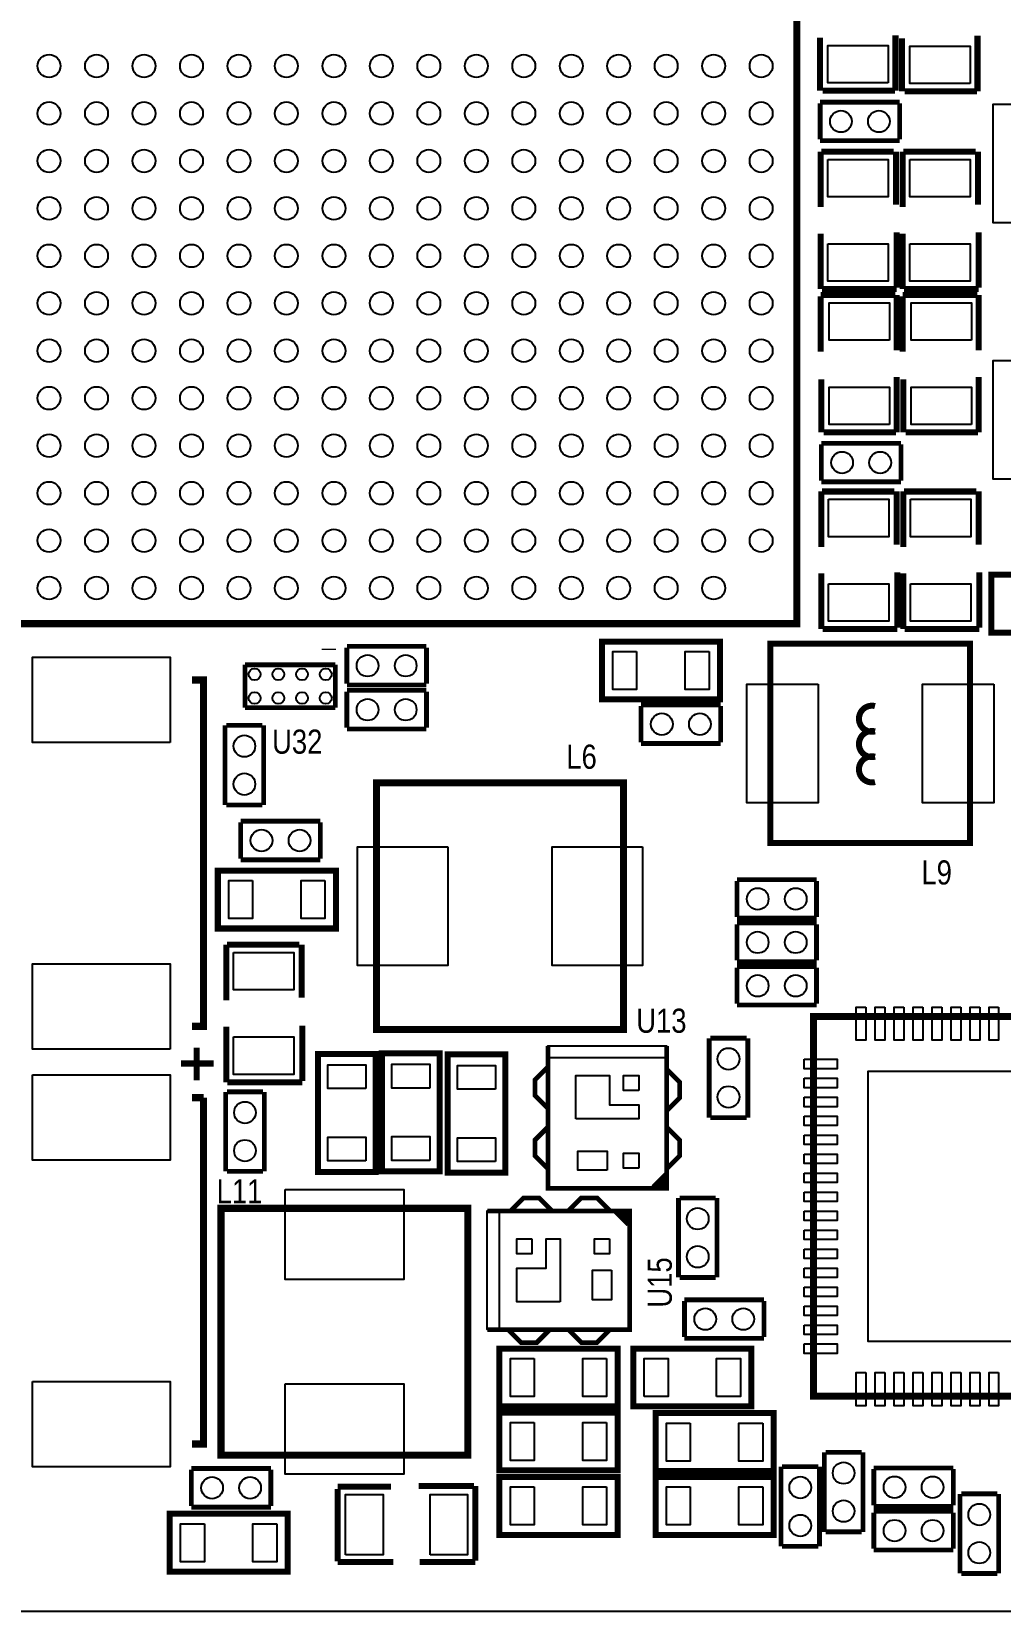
# Model space of a CAD drawing. Extents: x 0 to 80, y 0 to 80.
# Drawn here: x 43.41 to 63.82, y 0 to 33.29 of the extents above; entities that cross this region are included whole.
import ezdxf

# ---------------------------------------------------------------- set-up
doc = ezdxf.new("R2010")
doc.units = 0
for name, color, linetype in [('BG_OUTLINE', 2, 'CONTINUOUS'), ('PG_SILKSCREEN_TOP', 3, 'CONTINUOUS'), ('PIN_TOP', 4, 'CONTINUOUS'), ('RD_SILKSCREEN_TOP', 5, 'CONTINUOUS')]:
    doc.layers.add(name, color=color, linetype=linetype)

msp = doc.modelspace()

# ---------------------------------------------------------------- linework, layer by layer
at = {"layer": 'BG_OUTLINE'}
msp.add_lwpolyline([(0, 0), (0, 79.99984), (79.99984, 79.99984), (79.99984, 0)], close=True, dxfattribs=at)
at = {"layer": 'PG_SILKSCREEN_TOP'}
for points, const_width in [([(59.527694, 20.812506), (59.527694, 63.312294), (17.027906, 63.312294), (17.027906, 20.812506)], 0.150114), ([(66.1162, 21.844), (63.627, 21.844), (63.627, 20.6248), (66.1162, 20.6248)], 0.127), ([(55.4228, 19.2151), (57.912, 19.2151), (57.912, 20.4343), (55.4228, 20.4343)], 0.127), ([(58.974228, 16.187928), (63.174372, 16.187928), (63.174372, 20.388072), (58.974228, 20.388072)], 0.127), ([(50.676556, 12.259056), (55.876444, 12.259056), (55.876444, 17.458944), (50.676556, 17.458944)], 0.150114), ([(47.3329, 14.3891), (49.8221, 14.3891), (49.8221, 15.6083), (47.3329, 15.6083)], 0.127), ([(59.881008, 4.534408), (67.880992, 4.534408), (67.880992, 12.534392), (59.881008, 12.534392)], 0.150114), ([(49.4411, 11.7475), (49.4411, 9.2583), (50.6603, 9.2583), (50.6603, 11.7475)], 0.127), ([(50.7873, 11.7602), (50.7873, 9.271), (52.0065, 9.271), (52.0065, 11.7602)], 0.127), ([(52.1716, 11.7348), (52.1716, 9.2456), (53.3908, 9.2456), (53.3908, 11.7348)], 0.127), ([(52.599844, 3.292856), (52.599844, 8.492744), (47.399956, 8.492744), (47.399956, 3.292856)], 0.150114), ([(53.2638, 4.318), (55.753, 4.318), (55.753, 5.5372), (53.2638, 5.5372)], 0.127), ([(58.5724, 5.5372), (56.0832, 5.5372), (56.0832, 4.318), (58.5724, 4.318)], 0.127), ([(53.2638, 2.9718), (55.753, 2.9718), (55.753, 4.191), (53.2638, 4.191)], 0.127), ([(56.5531, 2.9591), (59.0423, 2.9591), (59.0423, 4.1783), (56.5531, 4.1783)], 0.127), ([(53.2638, 1.6129), (55.753, 1.6129), (55.753, 2.8321), (53.2638, 2.8321)], 0.127), ([(56.5531, 1.6129), (59.0423, 1.6129), (59.0423, 2.8321), (56.5531, 2.8321)], 0.127), ([(46.3169, 0.8382), (48.8061, 0.8382), (48.8061, 2.0574), (46.3169, 2.0574)], 0.127)]:
    msp.add_lwpolyline(points, close=True, dxfattribs=dict(at, const_width=const_width))
for points, const_width in [([(60.0202, 33.1597), (60.0202, 32.0421)], 0.127), ([(61.6077, 32.0421), (61.6077, 33.2105)], 0.127), ([(61.7474, 33.147), (61.7474, 32.0294)], 0.127), ([(63.3349, 32.0294), (63.3349, 33.1978)], 0.127), ([(60.071, 32.0421), (61.595, 32.0421)], 0.127), ([(61.7982, 32.0294), (63.3222, 32.0294)], 0.127), ([(60.0202, 31.8008), (61.6966, 31.8008)], 0.1016), ([(60.0202, 31.0134), (60.0202, 31.7754)], 0.1016), ([(61.6966, 31.7754), (61.6966, 31.0134)], 0.1016), ([(61.6966, 30.988), (60.0202, 30.988)], 0.1016), ([(60.0329, 30.7594), (60.0329, 29.591)], 0.127), ([(61.5696, 30.7594), (60.0456, 30.7594)], 0.127), ([(61.6204, 29.6418), (61.6204, 30.7594)], 0.127), ([(61.7601, 30.7594), (61.7601, 29.591)], 0.127), ([(63.2968, 30.7594), (61.7728, 30.7594)], 0.127), ([(63.3476, 29.6418), (63.3476, 30.7594)], 0.127), ([(60.0329, 27.8638), (60.0329, 29.0322)], 0.127), ([(61.6331, 29.0576), (61.6331, 27.8892)], 0.127), ([(61.7601, 27.8638), (61.7601, 29.0322)], 0.127), ([(63.3603, 29.0576), (63.3603, 27.8892)], 0.127), ([(60.0329, 27.7368), (61.6077, 27.7368)], 0.127), ([(60.0329, 26.543), (60.0329, 27.7114)], 0.127), ([(61.6331, 27.8638), (60.0583, 27.8638)], 0.127), ([(61.6331, 27.7368), (61.6331, 26.5684)], 0.127), ([(61.7601, 27.7368), (63.3349, 27.7368)], 0.127), ([(61.7601, 26.543), (61.7601, 27.7114)], 0.127), ([(63.3603, 27.8638), (61.7855, 27.8638)], 0.127), ([(63.3603, 27.7368), (63.3603, 26.5684)], 0.127), ([(60.0456, 25.9588), (60.0456, 24.8412)], 0.127), ([(61.6331, 24.8412), (61.6331, 26.0096)], 0.127), ([(61.7728, 25.9588), (61.7728, 24.8412)], 0.127), ([(63.3603, 24.8412), (63.3603, 26.0096)], 0.127), ([(60.0456, 24.6126), (61.722, 24.6126)], 0.1016), ([(60.0456, 23.8252), (60.0456, 24.5872)], 0.1016), ([(60.0964, 24.8412), (61.6204, 24.8412)], 0.127), ([(61.722, 24.5872), (61.722, 23.8252)], 0.1016), ([(61.8236, 24.8412), (63.3476, 24.8412)], 0.127), ([(60.0456, 23.5966), (60.0456, 22.4282)], 0.127), ([(61.722, 23.7998), (60.0456, 23.7998)], 0.1016), ([(61.5823, 23.5966), (60.0583, 23.5966)], 0.127), ([(61.6331, 22.479), (61.6331, 23.5966)], 0.127), ([(61.7728, 23.5966), (61.7728, 22.4282)], 0.127), ([(63.3095, 23.5966), (61.7855, 23.5966)], 0.127), ([(63.3603, 22.479), (63.3603, 23.5966)], 0.127), ([(60.0456, 20.701), (60.0456, 21.8694)], 0.127), ([(61.6458, 21.8948), (61.6458, 20.7264)], 0.127), ([(61.7728, 20.701), (61.7728, 21.8694)], 0.127), ([(63.373, 21.8948), (63.373, 20.7264)], 0.127), ([(61.6458, 20.701), (60.071, 20.701)], 0.127), ([(63.373, 20.701), (61.7982, 20.701)], 0.127), ([(49.6697, 20.2565), (49.6697, 20.2819)], 0.299974), ([(50.0507, 20.3327), (51.7271, 20.3327)], 0.1016), ([(50.0507, 19.5453), (50.0507, 20.3073)], 0.1016), ([(51.7271, 20.3073), (51.7271, 19.5453)], 0.1016), ([(47.90694, 19.944588), (47.90694, 19.044412)], 0.100076), ([(49.80686, 19.944588), (47.90694, 19.944588)], 0.100076), ([(49.80686, 19.044412), (49.80686, 19.944588)], 0.100076), ([(46.7868, 19.62658), (47.03191, 19.62658), (47.03191, 12.32662), (46.7868, 12.32662)], 0.1524), ([(51.7271, 19.5199), (50.0507, 19.5199)], 0.1016), ([(50.0507, 19.4056), (51.7271, 19.4056)], 0.1016), ([(50.0507, 18.6182), (50.0507, 19.3802)], 0.1016), ([(51.7271, 19.3802), (51.7271, 18.6182)], 0.1016), ([(47.90694, 19.044412), (49.80686, 19.044412)], 0.100076), ([(56.2483, 19.1008), (57.9247, 19.1008)], 0.1016), ([(56.2483, 18.3134), (56.2483, 19.0754)], 0.1016), ([(57.9247, 19.0754), (57.9247, 18.3134)], 0.1016), ([(47.4853, 16.9926), (47.4853, 18.669)], 0.1016), ([(47.5107, 18.669), (48.2727, 18.669)], 0.1016), ([(48.2981, 18.669), (48.2981, 16.9926)], 0.1016), ([(51.7271, 18.5928), (50.0507, 18.5928)], 0.1016), ([(57.9247, 18.288), (56.2483, 18.288)], 0.1016), ([(48.2727, 16.9926), (47.5107, 16.9926)], 0.1016), ([(47.8155, 16.6497), (49.4919, 16.6497)], 0.1016), ([(47.8155, 15.8623), (47.8155, 16.6243)], 0.1016), ([(49.4919, 16.6243), (49.4919, 15.8623)], 0.1016), ([(49.4919, 15.8369), (47.8155, 15.8369)], 0.1016), ([(58.2676, 15.4178), (59.944, 15.4178)], 0.1016), ([(58.2676, 14.6304), (58.2676, 15.3924)], 0.1016), ([(59.944, 15.3924), (59.944, 14.6304)], 0.1016), ([(59.944, 14.605), (58.2676, 14.605)], 0.1016), ([(58.2676, 14.5034), (59.944, 14.5034)], 0.1016), ([(58.2676, 13.716), (58.2676, 14.478)], 0.1016), ([(59.944, 14.478), (59.944, 13.716)], 0.1016), ([(47.5107, 14.0462), (47.5107, 12.8778)], 0.127), ([(49.0474, 14.0462), (47.5234, 14.0462)], 0.127), ([(49.0982, 12.9286), (49.0982, 14.0462)], 0.127), ([(59.944, 13.6906), (58.2676, 13.6906)], 0.1016), ([(58.2676, 13.589), (59.944, 13.589)], 0.1016), ([(58.2676, 12.8016), (58.2676, 13.5636)], 0.1016), ([(59.944, 13.5636), (59.944, 12.8016)], 0.1016), ([(59.944, 12.7762), (58.2676, 12.7762)], 0.1016), ([(47.5107, 11.1506), (47.5107, 12.319)], 0.127), ([(49.1109, 12.3444), (49.1109, 11.176)], 0.127), ([(57.6834, 10.4013), (57.6834, 12.0777)], 0.1016), ([(57.7088, 12.0777), (58.4708, 12.0777)], 0.1016), ([(58.4962, 12.0777), (58.4962, 10.4013)], 0.1016), ([(46.8884, 11.8745), (46.8884, 11.1887)], 0.127), ([(54.287166, 11.914124), (54.287166, 8.913876), (56.787034, 8.913876), (56.787034, 11.914124)], 0.100076), ([(46.5582, 11.5443), (47.244, 11.5443)], 0.127), ([(54.2925, 10.5918), (54.0131, 10.8712), (54.0131, 11.2014), (54.2925, 11.4808)], 0.100076), ([(56.7817, 11.43), (57.0611, 11.1506), (57.0611, 10.8204), (56.7817, 10.541)], 0.100076), ([(47.498, 9.271), (47.498, 10.9474)], 0.1016), ([(49.1109, 11.1506), (47.5361, 11.1506)], 0.127), ([(47.5234, 10.9474), (48.2854, 10.9474)], 0.1016), ([(48.3108, 10.9474), (48.3108, 9.271)], 0.1016), ([(46.7868, 10.82548), (47.03191, 10.82548)], 0.1524), ([(47.03191, 10.82548), (47.03191, 3.52552), (46.7868, 3.52552)], 0.1524), ([(58.4708, 10.4013), (57.7088, 10.4013)], 0.1016), ([(54.2925, 9.3218), (54.0131, 9.6012), (54.0131, 9.9314), (54.2925, 10.2108)], 0.100076), ([(56.7817, 10.2108), (57.0611, 9.9314), (57.0611, 9.6012), (56.7817, 9.3218)], 0.100076), ([(48.2854, 9.271), (47.5234, 9.271)], 0.1016), ([(56.5023, 8.9408), (56.7563, 9.1948), (56.7563, 9.0678), (56.6293, 8.9408), (56.656224, 8.913876), (56.787034, 8.913876)], 0.100076), ([(56.656224, 8.913876), (56.656224, 8.967724), (56.7563, 9.0678), (56.787034, 9.037066), (56.787034, 8.913876), (56.783224, 8.913876), (56.7055, 8.9916)], 0.100076), ([(53.4924, 8.4328), (53.7718, 8.7122), (54.102, 8.7122), (54.3814, 8.4328)], 0.100076), ([(54.7116, 8.4328), (54.991, 8.7122), (55.3212, 8.7122), (55.6006, 8.4328)], 0.100076), ([(57.0357, 7.0358), (57.0357, 8.7122)], 0.1016), ([(57.0611, 8.7122), (57.8231, 8.7122)], 0.1016), ([(57.8485, 8.7122), (57.8485, 7.0358)], 0.1016), ([(53.008276, 5.938266), (56.008524, 5.938266), (56.008524, 8.438134), (53.008276, 8.438134)], 0.100076), ([(55.9816, 8.1534), (55.7276, 8.4074), (55.8546, 8.4074), (55.9816, 8.2804), (56.008524, 8.307324), (56.008524, 8.438134)], 0.100076), ([(56.008524, 8.307324), (55.954676, 8.307324), (55.8546, 8.4074), (55.885334, 8.438134), (56.008524, 8.438134), (56.008524, 8.434324), (55.9308, 8.3566)], 0.100076), ([(57.8231, 7.0358), (57.0611, 7.0358)], 0.1016), ([(57.1627, 6.5659), (58.8391, 6.5659)], 0.1016), ([(57.1627, 5.7785), (57.1627, 6.5405)], 0.1016), ([(58.8391, 6.5405), (58.8391, 5.7785)], 0.1016), ([(54.3306, 5.9436), (54.0512, 5.6642), (53.721, 5.6642), (53.4416, 5.9436)], 0.100076), ([(55.6006, 5.9436), (55.3212, 5.6642), (54.991, 5.6642), (54.7116, 5.9436)], 0.100076), ([(58.8391, 5.7531), (57.1627, 5.7531)], 0.1016), ([(60.1091, 1.6764), (60.1091, 3.3528)], 0.1016), ([(60.1345, 3.3528), (60.8965, 3.3528)], 0.1016), ([(60.9219, 3.3528), (60.9219, 1.6764)], 0.1016), ([(46.7741, 3.0099), (48.4505, 3.0099)], 0.1016), ([(46.7741, 2.2225), (46.7741, 2.9845)], 0.1016), ([(48.4505, 2.9845), (48.4505, 2.2225)], 0.1016), ([(59.1947, 1.3716), (59.1947, 3.048)], 0.1016), ([(59.2201, 3.048), (59.9821, 3.048)], 0.1016), ([(60.0075, 3.048), (60.0075, 1.3716)], 0.1016), ([(61.1505, 3.0226), (62.8269, 3.0226)], 0.1016), ([(61.1505, 2.2352), (61.1505, 2.9972)], 0.1016), ([(62.8269, 2.9972), (62.8269, 2.2352)], 0.1016), ([(50.9778, 2.6289), (49.8602, 2.6289)], 0.127), ([(51.562, 2.6416), (52.7304, 2.6416)], 0.127), ([(52.7558, 2.6416), (52.7558, 1.0668)], 0.127), ([(49.8602, 2.5781), (49.8602, 1.0541)], 0.127), ([(62.9666, 0.8001), (62.9666, 2.4765)], 0.1016), ([(62.992, 2.4765), (63.754, 2.4765)], 0.1016), ([(63.7794, 2.4765), (63.7794, 0.8001)], 0.1016), ([(48.4505, 2.1971), (46.7741, 2.1971)], 0.1016), ([(62.8269, 2.2098), (61.1505, 2.2098)], 0.1016), ([(61.1505, 2.1082), (62.8269, 2.1082)], 0.1016), ([(61.1505, 1.3208), (61.1505, 2.0828)], 0.1016), ([(62.8269, 2.0828), (62.8269, 1.3208)], 0.1016), ([(60.8965, 1.6764), (60.1345, 1.6764)], 0.1016), ([(59.9821, 1.3716), (59.2201, 1.3716)], 0.1016), ([(62.8269, 1.2954), (61.1505, 1.2954)], 0.1016), ([(49.8602, 1.0414), (51.0286, 1.0414)], 0.127), ([(52.7558, 1.0414), (51.5874, 1.0414)], 0.127), ([(63.754, 0.8001), (62.992, 0.8001)], 0.1016)]:
    msp.add_lwpolyline(points, dxfattribs=dict(at, const_width=const_width))
at = {"layer": 'PG_SILKSCREEN_TOP', "const_width": 0.127}
for points in [[(61.1759, 18.542, -1.266049), (61.1759, 19.0754)], [(61.1759, 18.0086, -1.266049), (61.1759, 18.542)], [(61.1759, 17.4752, -1.266049), (61.1759, 18.0086)]]:
    msp.add_lwpolyline(points, format="xyb", dxfattribs=at)
at = {"layer": 'PIN_TOP'}
for points in [[(61.4553, 32.2072), (60.1853, 32.2072), (60.1853, 32.9946), (61.4553, 32.9946)], [(63.1825, 32.1945), (61.9125, 32.1945), (61.9125, 32.9819), (63.1825, 32.9819)], [(65.562226, 31.755461), (65.562226, 29.255339), (63.662306, 29.255339), (63.662306, 31.755461)], [(60.1853, 30.5943), (61.4553, 30.5943), (61.4553, 29.8069), (60.1853, 29.8069)], [(61.9125, 30.5943), (63.1825, 30.5943), (63.1825, 29.8069), (61.9125, 29.8069)], [(60.1853, 28.8163), (61.4553, 28.8163), (61.4553, 28.0289), (60.1853, 28.0289)], [(61.9125, 28.8163), (63.1825, 28.8163), (63.1825, 28.0289), (61.9125, 28.0289)], [(61.4807, 26.7843), (60.2107, 26.7843), (60.2107, 27.5717), (61.4807, 27.5717)], [(63.2079, 26.7843), (61.9379, 26.7843), (61.9379, 27.5717), (63.2079, 27.5717)], [(65.562226, 26.357961), (65.562226, 23.857839), (63.662306, 23.857839), (63.662306, 26.357961)], [(61.4807, 25.0063), (60.2107, 25.0063), (60.2107, 25.7937), (61.4807, 25.7937)], [(63.2079, 25.0063), (61.9379, 25.0063), (61.9379, 25.7937), (63.2079, 25.7937)], [(60.198, 23.4315), (61.468, 23.4315), (61.468, 22.6441), (60.198, 22.6441)], [(61.9252, 23.4315), (63.1952, 23.4315), (63.1952, 22.6441), (61.9252, 22.6441)], [(60.198, 21.6535), (61.468, 21.6535), (61.468, 20.8661), (60.198, 20.8661)], [(61.9252, 21.6535), (63.1952, 21.6535), (63.1952, 20.8661), (61.9252, 20.8661)], [(46.331759, 18.307431), (43.431841, 18.307431), (43.431841, 20.107529), (46.331759, 20.107529)], [(56.155463, 20.22475), (56.155463, 19.42465), (55.655337, 19.42465), (55.655337, 20.22475)], [(57.679463, 20.22475), (57.679463, 19.42465), (57.179337, 19.42465), (57.179337, 20.22475)], [(59.976258, 19.538061), (59.976258, 17.037939), (58.476134, 17.037939), (58.476134, 19.538061)], [(63.676276, 19.538061), (63.676276, 17.037939), (62.176152, 17.037939), (62.176152, 19.538061)], [(52.176426, 16.109061), (52.176426, 13.608939), (50.276506, 13.608939), (50.276506, 16.109061)], [(56.276494, 16.109061), (56.276494, 13.608939), (54.376574, 13.608939), (54.376574, 16.109061)], [(48.065563, 15.39875), (48.065563, 14.59865), (47.565437, 14.59865), (47.565437, 15.39875)], [(49.589563, 15.39875), (49.589563, 14.59865), (49.089437, 14.59865), (49.089437, 15.39875)], [(47.6631, 13.8811), (48.9331, 13.8811), (48.9331, 13.0937), (47.6631, 13.0937)], [(46.331759, 11.845671), (43.431841, 11.845671), (43.431841, 13.645769), (46.331759, 13.645769)], [(60.980955, 12.73429), (60.980955, 12.034266), (60.781057, 12.034266), (60.781057, 12.73429)], [(61.381005, 12.73429), (61.381005, 12.034266), (61.181107, 12.034266), (61.181107, 12.73429)], [(61.781055, 12.73429), (61.781055, 12.034266), (61.581157, 12.034266), (61.581157, 12.73429)], [(62.180851, 12.73429), (62.180851, 12.034266), (61.980953, 12.034266), (61.980953, 12.73429)], [(62.580901, 12.73429), (62.580901, 12.034266), (62.381003, 12.034266), (62.381003, 12.73429)], [(62.980951, 12.73429), (62.980951, 12.034266), (62.781053, 12.034266), (62.781053, 12.73429)], [(63.381001, 12.73429), (63.381001, 12.034266), (63.181103, 12.034266), (63.181103, 12.73429)], [(63.781051, 12.73429), (63.781051, 12.034266), (63.581153, 12.034266), (63.581153, 12.73429)], [(47.6631, 12.1031), (48.9331, 12.1031), (48.9331, 11.3157), (47.6631, 11.3157)], [(56.787161, 11.663934), (54.287039, 11.663934), (54.287039, 11.91387), (56.787161, 11.91387)], [(50.45075, 11.014837), (49.65065, 11.014837), (49.65065, 11.514963), (50.45075, 11.514963)], [(51.79695, 11.027537), (50.99685, 11.027537), (50.99685, 11.527663), (51.79695, 11.527663)], [(53.18125, 11.002137), (52.38115, 11.002137), (52.38115, 11.502263), (53.18125, 11.502263)], [(59.68111, 11.634343), (60.381134, 11.634343), (60.381134, 11.434445), (59.68111, 11.434445)], [(66.731007, 11.384407), (66.731007, 5.684393), (61.030993, 5.684393), (61.030993, 11.384407)], [(43.431841, 11.306429), (46.331759, 11.306429), (46.331759, 9.506331), (43.431841, 9.506331)], [(54.87416, 10.38098), (54.87416, 11.293094), (55.580026, 11.293094), (55.580026, 10.67308), (56.20004, 10.67308), (56.20004, 10.38098)], [(56.20004, 10.973054), (55.88, 10.973054), (55.88, 11.293094), (56.20004, 11.293094)], [(59.68111, 11.234293), (60.381134, 11.234293), (60.381134, 11.034395), (59.68111, 11.034395)], [(59.68111, 10.834243), (60.381134, 10.834243), (60.381134, 10.634345), (59.68111, 10.634345)], [(59.68111, 10.434447), (60.381134, 10.434447), (60.381134, 10.234549), (59.68111, 10.234549)], [(50.45075, 9.490837), (49.65065, 9.490837), (49.65065, 9.990963), (50.45075, 9.990963)], [(51.79695, 9.503537), (50.99685, 9.503537), (50.99685, 10.003663), (51.79695, 10.003663)], [(59.68111, 10.034397), (60.381134, 10.034397), (60.381134, 9.834499), (59.68111, 9.834499)], [(53.18125, 9.478137), (52.38115, 9.478137), (52.38115, 9.978263), (53.18125, 9.978263)], [(55.537227, 9.296019), (54.917213, 9.296019), (54.917213, 9.696069), (55.537227, 9.696069)], [(56.20004, 9.336024), (55.88, 9.336024), (55.88, 9.656064), (56.20004, 9.656064)], [(59.68111, 9.634347), (60.381134, 9.634347), (60.381134, 9.434449), (59.68111, 9.434449)], [(59.68111, 9.234297), (60.381134, 9.234297), (60.381134, 9.034399), (59.68111, 9.034399)], [(48.749839, 8.892794), (51.249961, 8.892794), (51.249961, 6.992874), (48.749839, 6.992874)], [(59.68111, 8.834247), (60.381134, 8.834247), (60.381134, 8.634349), (59.68111, 8.634349)], [(53.258466, 8.438261), (53.258466, 5.938139), (53.00853, 5.938139), (53.00853, 8.438261)], [(59.68111, 8.434451), (60.381134, 8.434451), (60.381134, 8.234553), (59.68111, 8.234553)], [(59.68111, 8.034401), (60.381134, 8.034401), (60.381134, 7.834503), (59.68111, 7.834503)], [(54.54142, 6.52526), (53.629306, 6.52526), (53.629306, 7.231126), (54.24932, 7.231126), (54.24932, 7.85114), (54.54142, 7.85114)], [(53.949346, 7.85114), (53.949346, 7.5311), (53.629306, 7.5311), (53.629306, 7.85114)], [(55.586376, 7.85114), (55.586376, 7.5311), (55.266336, 7.5311), (55.266336, 7.85114)], [(59.68111, 7.634351), (60.381134, 7.634351), (60.381134, 7.434453), (59.68111, 7.434453)], [(55.626381, 7.188327), (55.626381, 6.568313), (55.226331, 6.568313), (55.226331, 7.188327)], [(59.68111, 7.234301), (60.381134, 7.234301), (60.381134, 7.034403), (59.68111, 7.034403)], [(59.68111, 6.834251), (60.381134, 6.834251), (60.381134, 6.634353), (59.68111, 6.634353)], [(59.68111, 6.434455), (60.381134, 6.434455), (60.381134, 6.234557), (59.68111, 6.234557)], [(59.68111, 6.034405), (60.381134, 6.034405), (60.381134, 5.834507), (59.68111, 5.834507)], [(53.996463, 5.32765), (53.996463, 4.52755), (53.496337, 4.52755), (53.496337, 5.32765)], [(55.520463, 5.32765), (55.520463, 4.52755), (55.020337, 4.52755), (55.020337, 5.32765)], [(56.31561, 4.52755), (56.31561, 5.32765), (56.815736, 5.32765), (56.815736, 4.52755)], [(57.83961, 4.52755), (57.83961, 5.32765), (58.339736, 5.32765), (58.339736, 4.52755)], [(59.68111, 5.634355), (60.381134, 5.634355), (60.381134, 5.434457), (59.68111, 5.434457)], [(60.980955, 5.034534), (60.980955, 4.33451), (60.781057, 4.33451), (60.781057, 5.034534)], [(61.381005, 5.034534), (61.381005, 4.33451), (61.181107, 4.33451), (61.181107, 5.034534)], [(61.781055, 5.034534), (61.781055, 4.33451), (61.581157, 4.33451), (61.581157, 5.034534)], [(62.180851, 5.034534), (62.180851, 4.33451), (61.980953, 4.33451), (61.980953, 5.034534)], [(62.580901, 5.034534), (62.580901, 4.33451), (62.381003, 4.33451), (62.381003, 5.034534)], [(62.980951, 5.034534), (62.980951, 4.33451), (62.781053, 4.33451), (62.781053, 5.034534)], [(63.381001, 5.034534), (63.381001, 4.33451), (63.181103, 4.33451), (63.181103, 5.034534)], [(63.781051, 5.034534), (63.781051, 4.33451), (63.581153, 4.33451), (63.581153, 5.034534)], [(43.431841, 4.844669), (46.331759, 4.844669), (46.331759, 3.044571), (43.431841, 3.044571)], [(48.749839, 4.792726), (51.249961, 4.792726), (51.249961, 2.892806), (48.749839, 2.892806)], [(53.996463, 3.98145), (53.996463, 3.18135), (53.496337, 3.18135), (53.496337, 3.98145)], [(55.520463, 3.98145), (55.520463, 3.18135), (55.020337, 3.18135), (55.020337, 3.98145)], [(57.285763, 3.96875), (57.285763, 3.16865), (56.785637, 3.16865), (56.785637, 3.96875)], [(58.809763, 3.96875), (58.809763, 3.16865), (58.309637, 3.16865), (58.309637, 3.96875)], [(50.0253, 1.1938), (50.0253, 2.4638), (50.8127, 2.4638), (50.8127, 1.1938)], [(51.8033, 1.1938), (51.8033, 2.4638), (52.5907, 2.4638), (52.5907, 1.1938)], [(53.996463, 2.62255), (53.996463, 1.82245), (53.496337, 1.82245), (53.496337, 2.62255)], [(55.520463, 2.62255), (55.520463, 1.82245), (55.020337, 1.82245), (55.020337, 2.62255)], [(57.285763, 2.62255), (57.285763, 1.82245), (56.785637, 1.82245), (56.785637, 2.62255)], [(58.809763, 2.62255), (58.809763, 1.82245), (58.309637, 1.82245), (58.309637, 2.62255)], [(47.049563, 1.84785), (47.049563, 1.04775), (46.549437, 1.04775), (46.549437, 1.84785)], [(48.573563, 1.84785), (48.573563, 1.04775), (48.073437, 1.04775), (48.073437, 1.84785)]]:
    msp.add_lwpolyline(points, close=True, dxfattribs=at)
for centre, radius in [((43.777916, 32.562292), 0.2413), ((44.777914, 32.562292), 0.2413), ((45.777912, 32.562292), 0.2413), ((46.77791, 32.562292), 0.2413), ((47.777908, 32.562292), 0.2413), ((48.777906, 32.562292), 0.2413), ((49.777904, 32.562292), 0.2413), ((50.777902, 32.562292), 0.2413), ((51.7779, 32.562292), 0.2413), ((52.777898, 32.562292), 0.2413), ((53.777896, 32.562292), 0.2413), ((54.777894, 32.562292), 0.2413), ((55.777892, 32.562292), 0.2413), ((56.77789, 32.562292), 0.2413), ((57.777888, 32.562292), 0.2413), ((58.777886, 32.562292), 0.2413), ((43.777916, 31.562294), 0.2413), ((44.777914, 31.562294), 0.2413), ((45.777912, 31.562294), 0.2413), ((46.77791, 31.562294), 0.2413), ((47.777908, 31.562294), 0.2413), ((48.777906, 31.562294), 0.2413), ((49.777904, 31.562294), 0.2413), ((50.777902, 31.562294), 0.2413), ((51.7779, 31.562294), 0.2413), ((52.777898, 31.562294), 0.2413), ((53.777896, 31.562294), 0.2413), ((54.777894, 31.562294), 0.2413), ((55.777892, 31.562294), 0.2413), ((56.77789, 31.562294), 0.2413), ((57.777888, 31.562294), 0.2413), ((58.777886, 31.562294), 0.2413), ((60.457588, 31.3944), 0.2286), ((61.259212, 31.3944), 0.2286), ((43.777916, 30.562296), 0.2413), ((44.777914, 30.562296), 0.2413), ((45.777912, 30.562296), 0.2413), ((46.77791, 30.562296), 0.2413), ((47.777908, 30.562296), 0.2413), ((48.777906, 30.562296), 0.2413), ((49.777904, 30.562296), 0.2413), ((50.777902, 30.562296), 0.2413), ((51.7779, 30.562296), 0.2413), ((52.777898, 30.562296), 0.2413), ((53.777896, 30.562296), 0.2413), ((54.777894, 30.562296), 0.2413), ((55.777892, 30.562296), 0.2413), ((56.77789, 30.562296), 0.2413), ((57.777888, 30.562296), 0.2413), ((58.777886, 30.562296), 0.2413), ((43.777916, 29.562298), 0.2413), ((44.777914, 29.562298), 0.2413), ((45.777912, 29.562298), 0.2413), ((46.77791, 29.562298), 0.2413), ((47.777908, 29.562298), 0.2413), ((48.777906, 29.562298), 0.2413), ((49.777904, 29.562298), 0.2413), ((50.777902, 29.562298), 0.2413), ((51.7779, 29.562298), 0.2413), ((52.777898, 29.562298), 0.2413), ((53.777896, 29.562298), 0.2413), ((54.777894, 29.562298), 0.2413), ((55.777892, 29.562298), 0.2413), ((56.77789, 29.562298), 0.2413), ((57.777888, 29.562298), 0.2413), ((58.777886, 29.562298), 0.2413), ((43.777916, 28.5623), 0.2413), ((44.777914, 28.5623), 0.2413), ((45.777912, 28.5623), 0.2413), ((46.77791, 28.5623), 0.2413), ((47.777908, 28.5623), 0.2413), ((48.777906, 28.5623), 0.2413), ((49.777904, 28.5623), 0.2413), ((50.777902, 28.5623), 0.2413), ((51.7779, 28.5623), 0.2413), ((52.777898, 28.5623), 0.2413), ((53.777896, 28.5623), 0.2413), ((54.777894, 28.5623), 0.2413), ((55.777892, 28.5623), 0.2413), ((56.77789, 28.5623), 0.2413), ((57.777888, 28.5623), 0.2413), ((58.777886, 28.5623), 0.2413), ((43.777916, 27.562302), 0.2413), ((44.777914, 27.562302), 0.2413), ((45.777912, 27.562302), 0.2413), ((46.77791, 27.562302), 0.2413), ((47.777908, 27.562302), 0.2413), ((48.777906, 27.562302), 0.2413), ((49.777904, 27.562302), 0.2413), ((50.777902, 27.562302), 0.2413), ((51.7779, 27.562302), 0.2413), ((52.777898, 27.562302), 0.2413), ((53.777896, 27.562302), 0.2413), ((54.777894, 27.562302), 0.2413), ((55.777892, 27.562302), 0.2413), ((56.77789, 27.562302), 0.2413), ((57.777888, 27.562302), 0.2413), ((58.777886, 27.562302), 0.2413), ((43.777916, 26.562304), 0.2413), ((44.777914, 26.562304), 0.2413), ((45.777912, 26.562304), 0.2413), ((46.77791, 26.562304), 0.2413), ((47.777908, 26.562304), 0.2413), ((48.777906, 26.562304), 0.2413), ((49.777904, 26.562304), 0.2413), ((50.777902, 26.562304), 0.2413), ((51.7779, 26.562304), 0.2413), ((52.777898, 26.562304), 0.2413), ((53.777896, 26.562304), 0.2413), ((54.777894, 26.562304), 0.2413), ((55.777892, 26.562304), 0.2413), ((56.77789, 26.562304), 0.2413), ((57.777888, 26.562304), 0.2413), ((58.777886, 26.562304), 0.2413), ((43.777916, 25.562306), 0.2413), ((44.777914, 25.562306), 0.2413), ((45.777912, 25.562306), 0.2413), ((46.77791, 25.562306), 0.2413), ((47.777908, 25.562306), 0.2413), ((48.777906, 25.562306), 0.2413), ((49.777904, 25.562306), 0.2413), ((50.777902, 25.562306), 0.2413), ((51.7779, 25.562306), 0.2413), ((52.777898, 25.562306), 0.2413), ((53.777896, 25.562306), 0.2413), ((54.777894, 25.562306), 0.2413), ((55.777892, 25.562306), 0.2413), ((56.77789, 25.562306), 0.2413), ((57.777888, 25.562306), 0.2413), ((58.777886, 25.562306), 0.2413), ((43.777916, 24.562308), 0.2413), ((44.777914, 24.562308), 0.2413), ((45.777912, 24.562308), 0.2413), ((46.77791, 24.562308), 0.2413), ((47.777908, 24.562308), 0.2413), ((48.777906, 24.562308), 0.2413), ((49.777904, 24.562308), 0.2413), ((50.777902, 24.562308), 0.2413), ((51.7779, 24.562308), 0.2413), ((52.777898, 24.562308), 0.2413), ((53.777896, 24.562308), 0.2413), ((54.777894, 24.562308), 0.2413), ((55.777892, 24.562308), 0.2413), ((56.77789, 24.562308), 0.2413), ((57.777888, 24.562308), 0.2413), ((58.777886, 24.562308), 0.2413), ((60.482988, 24.2062), 0.2286), ((61.284612, 24.2062), 0.2286), ((43.777916, 23.56231), 0.2413), ((44.777914, 23.56231), 0.2413), ((45.777912, 23.56231), 0.2413), ((46.77791, 23.56231), 0.2413), ((47.777908, 23.56231), 0.2413), ((48.777906, 23.56231), 0.2413), ((49.777904, 23.56231), 0.2413), ((50.777902, 23.56231), 0.2413), ((51.7779, 23.56231), 0.2413), ((52.777898, 23.56231), 0.2413), ((53.777896, 23.56231), 0.2413), ((54.777894, 23.56231), 0.2413), ((55.777892, 23.56231), 0.2413), ((56.77789, 23.56231), 0.2413), ((57.777888, 23.56231), 0.2413), ((58.777886, 23.56231), 0.2413), ((43.777916, 22.562312), 0.2413), ((44.777914, 22.562312), 0.2413), ((45.777912, 22.562312), 0.2413), ((46.77791, 22.562312), 0.2413), ((47.777908, 22.562312), 0.2413), ((48.777906, 22.562312), 0.2413), ((49.777904, 22.562312), 0.2413), ((50.777902, 22.562312), 0.2413), ((51.7779, 22.562312), 0.2413), ((52.777898, 22.562312), 0.2413), ((53.777896, 22.562312), 0.2413), ((54.777894, 22.562312), 0.2413), ((55.777892, 22.562312), 0.2413), ((56.77789, 22.562312), 0.2413), ((57.777888, 22.562312), 0.2413), ((58.777886, 22.562312), 0.2413), ((43.777916, 21.562314), 0.2413), ((44.777914, 21.562314), 0.2413), ((45.777912, 21.562314), 0.2413), ((46.77791, 21.562314), 0.2413), ((47.777908, 21.562314), 0.2413), ((48.777906, 21.562314), 0.2413), ((49.777904, 21.562314), 0.2413), ((50.777902, 21.562314), 0.2413), ((51.7779, 21.562314), 0.2413), ((52.777898, 21.562314), 0.2413), ((53.777896, 21.562314), 0.2413), ((54.777894, 21.562314), 0.2413), ((55.777892, 21.562314), 0.2413), ((56.77789, 21.562314), 0.2413), ((57.777888, 21.562314), 0.2413), ((50.488088, 19.9263), 0.2286), ((51.289712, 19.9263), 0.2286), ((48.106838, 19.744436), 0.124968), ((48.606964, 19.744436), 0.124968), ((49.106836, 19.744436), 0.124968), ((49.606962, 19.744436), 0.124968), ((48.106838, 19.244564), 0.124968), ((48.606964, 19.244564), 0.124968), ((49.106836, 19.244564), 0.124968), ((49.606962, 19.244564), 0.124968), ((50.488088, 18.9992), 0.2286), ((51.289712, 18.9992), 0.2286), ((56.685688, 18.6944), 0.2286), ((57.487312, 18.6944), 0.2286), ((47.8917, 18.231612), 0.2286), ((47.8917, 17.429988), 0.2286), ((48.252888, 16.2433), 0.2286), ((49.054512, 16.2433), 0.2286), ((58.704988, 15.0114), 0.2286), ((59.506612, 15.0114), 0.2286), ((58.704988, 14.097), 0.2286), ((59.506612, 14.097), 0.2286), ((58.704988, 13.1826), 0.2286), ((59.506612, 13.1826), 0.2286), ((58.0898, 11.640312), 0.2286), ((58.0898, 10.838688), 0.2286), ((47.9044, 10.510012), 0.2286), ((47.9044, 9.708388), 0.2286), ((57.4421, 8.274812), 0.2286), ((57.4421, 7.473188), 0.2286), ((57.600088, 6.1595), 0.2286), ((58.401712, 6.1595), 0.2286), ((60.5155, 2.915412), 0.2286), ((47.211488, 2.6035), 0.2286), ((48.013112, 2.6035), 0.2286), ((59.6011, 2.610612), 0.2286), ((61.587888, 2.6162), 0.2286), ((62.389512, 2.6162), 0.2286), ((60.5155, 2.113788), 0.2286), ((59.6011, 1.808988), 0.2286), ((63.373, 2.039112), 0.2286), ((61.587888, 1.7018), 0.2286), ((62.389512, 1.7018), 0.2286), ((63.373, 1.237488), 0.2286)]:
    msp.add_circle(centre, radius, dxfattribs=at)

# ---------------------------------------------------------------- texts
at = {"layer": 'RD_SILKSCREEN_TOP', "width": 0.85}
for s, p in [('U32', (48.4759, 18.0721)), ('L6', (54.6735, 17.7546)), ('L9', (62.1538, 15.3162)), ('U13', (56.1467, 12.192)), ('L11', (47.3075, 8.5979))]:
    msp.add_text(s, height=0.508, dxfattribs=at).set_placement(p)
msp.add_text('U15', height=0.508, rotation=90, dxfattribs=at).set_placement((56.896, 6.4008))

doc.saveas('drawing.dxf')
